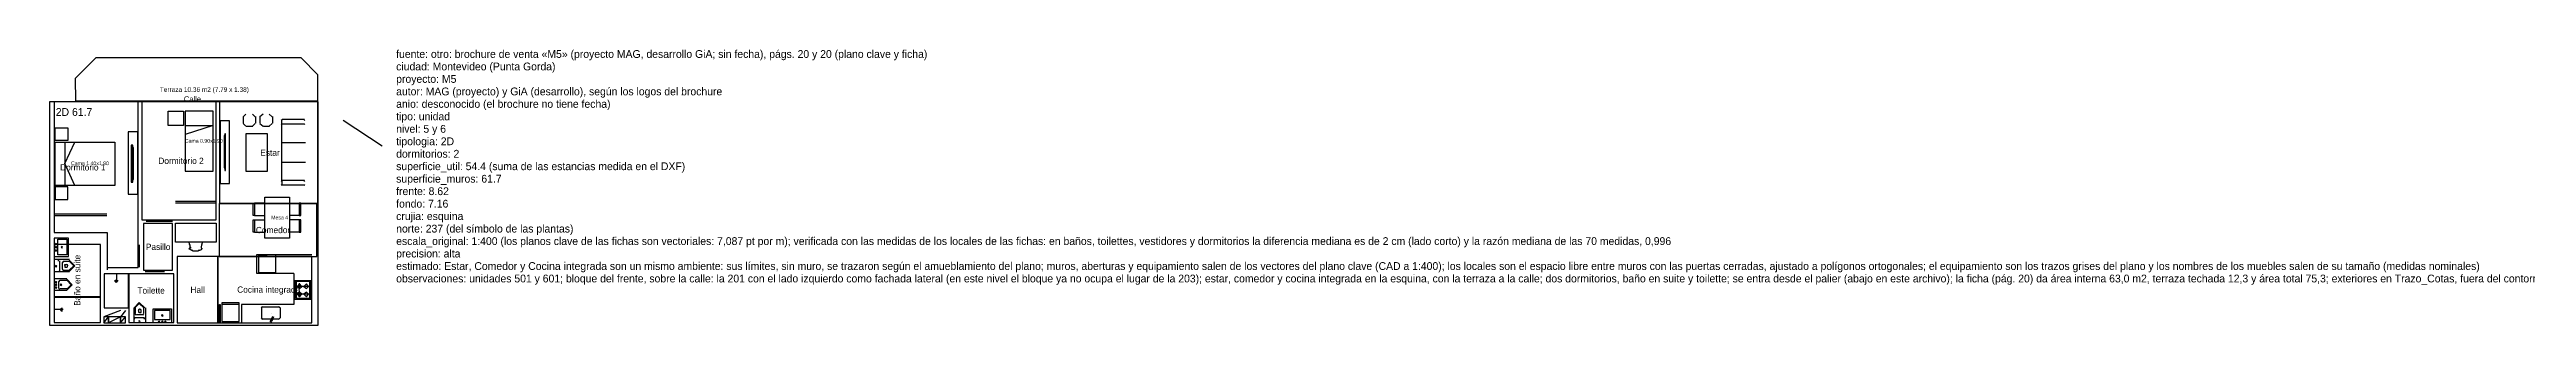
# Model space of a CAD drawing. Header units: metres. Extents: x 0 to 152, y 0 to 9.
# Drawn here: x 0 to 79.5, y 0 to 8.8 of the extents above; entities that cross this region are included whole.
import ezdxf

# ---------------------------------------------------------------- set-up
doc = ezdxf.new("R2010")
doc.units = ezdxf.units.M
for name, color, linetype in [('Trazo_Cotas', 9, 'Continuous'), ('Trazo_Datos', 7, 'Continuous'), ('Trazo_Entrada', 1, 'Continuous'), ('Trazo_Equipamiento', 8, 'Continuous'), ('Trazo_Estancias', 3, 'Continuous'), ('Trazo_Fachada', 30, 'Continuous'), ('Trazo_Medianeras', 8, 'Continuous'), ('Trazo_Norte', 1, 'Continuous'), ('Trazo_Puertas', 1, 'Continuous'), ('Trazo_Unidad', 7, 'Continuous'), ('Trazo_Ventanas', 5, 'Continuous')]:
    doc.layers.add(name, color=color, linetype=linetype)

msp = doc.modelspace()

# ---------------------------------------------------------------- linework, layer by layer
at = {"layer": 'Trazo_Cotas'}
msp.add_lwpolyline([(1.48, 8.57), (0.82, 7.91), (0.83, 7.19), (8.61, 7.19), (8.61, 8.03), (8.07, 8.57)], close=True, dxfattribs=at)
at = {"layer": 'Trazo_Entrada'}
msp.add_line((5.09, -0.01), (4.23, -0.01), dxfattribs=at)
at = {"layer": 'Trazo_Equipamiento', "color": 9}
for p, q in [((6.3, 6.77), (6.21, 6.68)), ((6.21, 6.69), (6.21, 6.48)), ((6.21, 6.47), (6.3, 6.38)), ((6.31, 6.38), (6.52, 6.38)), ((6.6, 6.68), (6.51, 6.77)), ((6.51, 6.38), (6.6, 6.47)), ((6.62, 6.48), (6.62, 6.69)), ((6.85, 6.77), (6.75, 6.68)), ((6.75, 6.69), (6.75, 6.48)), ((6.75, 6.47), (6.85, 6.38)), ((6.86, 6.38), (7.06, 6.38)), ((7.14, 6.68), (7.05, 6.77)), ((7.05, 6.38), (7.14, 6.47)), ((7.16, 6.48), (7.16, 6.69)), ((7.46, 6.58), (7.43, 6.56)), ((7.43, 6.46), (7.46, 6.43)), ((7.45, 6.47), (7.45, 6.57)), ((7.45, 4.62), (7.45, 6.47)), ((7.46, 6.6), (8.18, 6.6)), ((8.18, 6.45), (7.46, 6.45)), ((8.19, 6.56), (8.17, 6.58)), ((8.17, 6.43), (8.19, 6.46)), ((0.59, 5.92), (0.18, 5.92)), ((0.49, 5.87), (0.49, 4.48)), ((7.45, 5.86), (8.21, 5.86)), ((7.45, 5.23), (8.21, 5.23)), ((7.46, 4.64), (7.43, 4.61)), ((7.43, 4.51), (7.46, 4.48)), ((7.45, 4.62), (7.45, 4.52)), ((8.18, 4.64), (7.46, 4.64)), ((7.46, 4.5), (8.18, 4.5)), ((8.19, 4.61), (8.17, 4.64)), ((8.17, 4.48), (8.19, 4.51)), ((0.15, 3.57), (1.84, 3.57)), ((0.15, 3.57), (1.84, 3.57)), ((5.35, 3.96), (4.04, 3.96)), ((5.35, 3.96), (4.04, 3.96)), ((8.01, 3.52), (8.06, 3.52)), ((4.48, 2.45), (4.48, 2.45)), ((6.58, 2.98), (6.53, 2.98)), ((8.01, 2.98), (8.06, 2.98)), ((2.28, 0.47), (1.74, 0.27)), ((1.74, 0.07), (1.89, 0.27)), ((2.44, 0.47), (2.28, 0.27)), ((2.28, 0.07), (2.44, 0.27))]:
    msp.add_line(p, q, dxfattribs=at)
at = {"layer": 'Trazo_Equipamiento', "color": 8}
for p, q in [((0.15, 2.08), (0.15, 1.72)), ((0.17, 2.08), (0.17, 2.08)), ((0.17, 1.72), (0.17, 1.72)), ((0.17, 1.72), (0.35, 1.72)), ((0.3, 2.05), (0.28, 2.08)), ((0.28, 1.71), (0.3, 1.73)), ((0.29, 1.72), (0.29, 1.72)), ((0.32, 2.06), (0.32, 1.74)), ((0.35, 1.72), (0.64, 1.72)), ((0.45, 2.05), (0.4, 2)), ((0.4, 1.8), (0.45, 1.76)), ((0.42, 1.81), (0.42, 2.01)), ((0.45, 2.05), (0.64, 2.05)), ((0.45, 1.76), (0.64, 1.76)), ((0.49, 1.91), (0.49, 1.86)), ((0.49, 1.86), (0.57, 1.86)), ((2.15, 1.66), (2.15, 1.37)), ((2.52, 1.66), (2.52, 0.56)), ((2.54, 1.66), (2.54, 0.56)), ((0.15, 1.47), (0.15, 1.13)), ((1.64, 0.91), (0.15, 0.91)), ((1.64, 0.89), (0.15, 0.89)), ((0.17, 1.47), (0.17, 1.47)), ((0.17, 1.13), (0.17, 1.13)), ((0.2, 1.12), (0.2, 1.12)), ((0.33, 1.44), (0.29, 1.39)), ((0.29, 1.19), (0.33, 1.15)), ((0.3, 1.2), (0.3, 1.4)), ((0.34, 1.44), (0.56, 1.44)), ((0.34, 1.17), (0.56, 1.17)), ((0.56, 1.49), (0.56, 1.49)), ((0.56, 1.12), (0.56, 1.12)), ((2.2, 1.42), (2.08, 1.42)), ((7.87, 1.42), (7.87, 0.83)), ((7.92, 1.25), (8.13, 1.25)), ((7.92, 1), (8.13, 1)), ((8.02, 1.15), (8.02, 1.35)), ((8.02, 0.91), (8.02, 1.1)), ((8.14, 1.25), (8.35, 1.25)), ((8.14, 1), (8.35, 1)), ((0.15, 0.51), (0.44, 0.51)), ((0.39, 0.56), (0.39, 0.44)), ((2.71, 0.27), (2.71, 0.56)), ((2.71, 0.08), (2.71, 0.27)), ((2.73, 0.22), (2.71, 0.19)), ((2.71, 0.2), (2.71, 0.2)), ((2.72, 0.08), (2.72, 0.08)), ((3.06, 0.07), (2.72, 0.07)), ((2.74, 0.36), (2.78, 0.32)), ((3.05, 0.23), (2.74, 0.23)), ((2.76, 0.37), (2.76, 0.56)), ((2.79, 0.34), (2.99, 0.34)), ((2.86, 0.4), (2.86, 0.47)), ((2.89, 0.4), (2.86, 0.4)), ((2.99, 0.32), (3.03, 0.36)), ((3.03, 0.37), (3.03, 0.56)), ((3.06, 0.19), (3.04, 0.22)), ((3.06, 0.08), (3.06, 0.08)), ((6.08, 0.66), (5.53, 0.66)), ((6.08, 0.66), (5.53, 0.66)), ((6.83, 0.59), (6.79, 0.55)), ((6.79, 0.23), (6.83, 0.18)), ((6.8, 0.56), (6.8, 0.23)), ((6.84, 0.59), (7.36, 0.59)), ((6.84, 0.2), (6.86, 0.2)), ((6.86, 0.2), (7.16, 0.2)), ((7.09, 0.13), (7.08, 0.1)), ((7.09, 0.13), (7.16, 0.29)), ((7.1, 0.13), (7.09, 0.13)), ((7.11, 0.37), (7.11, 0.37)), ((7.13, 0.18), (7.11, 0.13)), ((7.12, 0.12), (7.12, 0.12)), ((7.12, 0.12), (7.12, 0.12)), ((7.12, 0.12), (7.12, 0.12)), ((7.18, 0.27), (7.13, 0.13)), ((7.13, 0.18), (7.13, 0.18)), ((7.14, 0.18), (7.13, 0.13)), ((7.16, 0.27), (7.16, 0.27)), ((7.16, 0.2), (7.36, 0.2)), ((7.4, 0.55), (7.35, 0.59)), ((7.35, 0.18), (7.4, 0.23)), ((7.4, 0.56), (7.4, 0.23))]:
    msp.add_line(p, q, dxfattribs=at)
at = {"layer": 'Trazo_Equipamiento', "color": 9}
for points in [[(3.81, 6.86), (4.3, 6.86), (4.3, 6.4), (3.81, 6.4)], [(5.25, 6.86), (4.35, 6.86), (4.35, 4.94), (5.25, 4.94)], [(5.47, 4.54), (5.77, 4.54), (5.77, 6.55), (5.47, 6.55)], [(0.18, 5.87), (2.1, 5.87), (2.1, 4.48), (0.18, 4.48)], [(2.83, 6.2), (2.52, 6.2), (2.52, 4.2), (2.83, 4.2)], [(2.67, 5.77), (2.62, 5.77), (2.62, 4.59), (2.67, 4.59)], [(5.62, 4.96), (5.65, 4.96), (5.65, 6.14), (5.62, 6.14)], [(6.3, 4.94), (6.99, 4.94), (6.99, 6.14), (6.3, 6.14)], [(0.18, 4.03), (0.59, 4.03), (0.59, 4.43), (0.18, 4.43)], [(7.7, 2.79), (6.91, 2.79), (6.91, 4.1), (7.7, 4.1)], [(5.35, 2.66), (4.04, 2.66), (4.04, 3.27), (5.35, 3.27)], [(2.44, 0.27), (2.28, 0.27), (2.28, 0.07), (2.44, 0.07)]]:
    msp.add_lwpolyline(points, close=True, dxfattribs=at)
for points in [[(4.35, 6.4), (5.25, 6.4), (4.35, 6.11)], [(0.18, 5.92), (0.18, 6.33), (0.59, 6.33), (0.59, 5.92)], [(0.81, 4.48), (0.49, 5.18), (0.81, 5.87)], [(2.67, 4.67), (2.69, 4.67), (2.69, 5.7), (2.67, 5.7)], [(5.62, 6.08), (5.6, 6.08), (5.6, 5.04), (5.62, 5.04)], [(0.15, 3.52), (1.79, 3.52), (1.84, 3.52)], [(5.35, 3.91), (4.1, 3.91), (4.04, 3.91)], [(6.58, 3.52), (6.53, 3.52), (6.53, 3.91), (6.58, 3.91)], [(6.53, 2.98), (6.53, 3.38), (6.91, 3.38)], [(6.91, 3.91), (6.58, 3.91), (6.58, 3.52), (6.91, 3.52)], [(6.58, 3.38), (6.58, 2.98), (6.91, 2.98)], [(7.7, 3.91), (8.01, 3.91), (8.01, 3.52), (7.7, 3.52)], [(8.06, 2.98), (8.06, 3.38), (7.7, 3.38)], [(8.01, 3.38), (8.01, 2.98), (7.7, 2.98)], [(8.06, 3.52), (8.06, 3.91), (8.01, 3.91)], [(4.47, 2.66), (4.48, 2.61), (4.48, 2.59), (4.5, 2.59), (4.5, 2.52)], [(4.52, 2.49), (4.52, 2.47), (4.48, 2.47), (4.48, 2.45)], [(4.89, 2.45), (4.89, 2.44), (4.87, 2.44), (4.86, 2.42), (4.84, 2.4), (4.82, 2.4), (4.81, 2.39), (4.77, 2.39), (4.77, 2.37), (4.6, 2.37), (4.6, 2.39), (4.57, 2.39), (4.55, 2.4), (4.54, 2.4), (4.5, 2.44), (4.48, 2.44), (4.48, 2.45)], [(4.5, 2.52), (4.52, 2.5), (4.52, 2.49)], [(4.91, 2.66), (4.89, 2.61), (4.89, 2.59), (4.87, 2.59), (4.87, 2.54), (4.86, 2.52), (4.86, 2.49)], [(4.86, 2.49), (4.86, 2.47), (4.87, 2.47)], [(4.87, 2.47), (4.89, 2.47), (4.89, 2.45)], [(2.28, 0.27), (1.89, 0.27), (1.89, 0.07), (2.28, 0.07), (2.28, 0.27), (1.89, 0.07), (1.89, 0.27), (1.74, 0.27), (1.74, 0.07), (1.89, 0.07)]]:
    msp.add_lwpolyline(points, dxfattribs=at)
at = {"layer": 'Trazo_Equipamiento', "color": 8}
for points in [[(0.15, 2.2), (0.61, 2.2), (0.61, 2.79), (0.15, 2.79)], [(0.21, 2.57), (0.23, 2.6), (0.21, 2.62), (0.18, 2.6)], [(0.21, 2.47), (0.23, 2.5), (0.21, 2.52), (0.18, 2.5)], [(0.21, 2.37), (0.23, 2.39), (0.21, 2.42), (0.18, 2.39)], [(0.56, 2.25), (0.27, 2.25), (0.27, 2.76), (0.56, 2.76)], [(0.4, 2.47), (0.42, 2.5), (0.4, 2.52), (0.37, 2.5)], [(0.21, 1.91), (0.18, 1.89), (0.21, 1.86), (0.23, 1.89)], [(6.7, 2.23), (6.7, 1.69), (7.26, 1.69), (7.26, 2.25)], [(0.21, 1.4), (0.18, 1.38), (0.21, 1.35), (0.23, 1.38)], [(0.21, 1.32), (0.18, 1.29), (0.21, 1.27), (0.23, 1.29)], [(0.21, 1.23), (0.18, 1.21), (0.21, 1.18), (0.23, 1.21)], [(0.36, 1.32), (0.34, 1.29), (0.36, 1.27), (0.39, 1.29)], [(2.14, 1.37), (2.18, 1.41), (2.14, 1.45), (2.1, 1.41)], [(7.87, 0.83), (8.38, 0.83), (8.38, 1.42), (7.87, 1.42)], [(8.35, 1.4), (7.91, 1.4), (7.91, 0.86), (8.35, 0.86)], [(8.02, 1.17), (8.09, 1.24), (8.02, 1.32), (7.94, 1.24)], [(8.02, 0.91), (8.09, 0.99), (8.02, 1.06), (7.94, 0.99)], [(8.24, 1.17), (8.31, 1.24), (8.24, 1.32), (8.16, 1.24)], [(8.24, 0.91), (8.31, 0.99), (8.24, 1.06), (8.16, 0.99)], [(0.42, 0.5), (0.38, 0.54), (0.34, 0.5), (0.38, 0.45)], [(2.88, 0.1), (2.91, 0.12), (2.88, 0.15), (2.86, 0.12)], [(3.91, 0.07), (3.32, 0.07), (3.32, 0.52), (3.91, 0.52)], [(3.87, 0.47), (3.37, 0.47), (3.37, 0.18), (3.87, 0.18)], [(3.51, 0.08), (3.54, 0.11), (3.51, 0.13), (3.49, 0.11)], [(3.61, 0.29), (3.64, 0.31), (3.61, 0.34), (3.59, 0.31)], [(3.61, 0.08), (3.64, 0.11), (3.61, 0.13), (3.59, 0.11)], [(3.71, 0.08), (3.74, 0.11), (3.71, 0.13), (3.69, 0.11)], [(6.08, 0.71), (5.53, 0.71), (5.53, 0.12), (6.08, 0.12)], [(6.08, 0.71), (5.53, 0.71), (5.53, 0.12), (6.08, 0.12)]]:
    msp.add_lwpolyline(points, close=True, dxfattribs=at)
for points in [[(0.64, 2.1), (0.32, 2.1), (0.17, 2.1)], [(0.49, 1.91), (0.49, 1.94), (0.57, 1.94)], [(0.59, 1.9), (0.58, 1.93), (0.55, 1.94)], [(0.55, 1.86), (0.58, 1.87), (0.59, 1.91)], [(0.63, 1.72), (0.81, 1.9), (0.63, 2.08)], [(0.63, 1.76), (0.78, 1.9), (0.63, 2.05)], [(7.84, 1.66), (7.84, 0.66), (6.16, 0.66), (6.16, 0.07)], [(6.65, 2.11), (6.65, 2.27), (8.41, 2.27)], [(7.84, 1.66), (6.65, 1.66), (6.65, 2.11)], [(0.56, 1.49), (0.23, 1.49), (0.17, 1.49)], [(0.17, 1.12), (0.27, 1.12), (0.56, 1.12)], [(0.55, 1.12), (0.73, 1.29), (0.55, 1.47)], [(0.55, 1.15), (0.69, 1.29), (0.55, 1.44)], [(3.06, 0.55), (2.88, 0.73), (2.71, 0.55)], [(3.03, 0.55), (2.88, 0.69), (2.74, 0.55)], [(2.89, 0.51), (2.86, 0.5), (2.84, 0.47)], [(2.89, 0.4), (2.94, 0.4), (2.94, 0.47)], [(2.94, 0.47), (2.93, 0.5), (2.9, 0.51)], [(3.08, 0.56), (3.08, 0.23), (3.08, 0.08)], [(5.45, 0.07), (5.45, 0.66), (5.47, 0.66), (5.47, 0.07)], [(7.08, 0.1), (7.11, 0.08), (7.12, 0.12)]]:
    msp.add_lwpolyline(points, dxfattribs=at)
at = {"layer": 'Trazo_Estancias', "color": 5}
for points in [[(0.15, 7.16), (0.15, 2.97), (1.85, 2.97), (1.85, 1.85), (2.84, 1.85), (2.84, 7.16)], [(2.96, 7.16), (2.96, 3.38), (5.35, 3.38), (5.35, 7.16)]]:
    msp.add_lwpolyline(points, close=True, dxfattribs=at)
at = {"layer": 'Trazo_Estancias', "color": 2}
msp.add_lwpolyline([(5.45, 7.16), (5.45, 3.9), (8.61, 3.9), (8.61, 7.16)], close=True, dxfattribs=at)
at = {"layer": 'Trazo_Estancias', "color": 8}
for points in [[(3.01, 3.26), (3.01, 1.76), (3.94, 1.76), (3.94, 3.26)], [(4.09, 2.2), (4.09, 0.07), (5.4, 0.07), (5.4, 2.2)]]:
    msp.add_lwpolyline(points, close=True, dxfattribs=at)
at = {"layer": 'Trazo_Estancias', "color": 40}
msp.add_lwpolyline([(5.44, 3.9), (5.44, 2.2), (8.57, 2.2), (8.57, 3.9)], close=True, dxfattribs=at)
at = {"layer": 'Trazo_Estancias', "color": 4}
for points in [[(0.15, 2.59), (0.15, 0.08), (1.64, 0.08), (1.64, 2.59)], [(1.75, 1.65), (1.75, 0.56), (2.54, 0.56), (2.54, 0.08), (3.99, 0.08), (3.99, 1.65)]]:
    msp.add_lwpolyline(points, close=True, dxfattribs=at)
at = {"layer": 'Trazo_Estancias', "color": 30}
msp.add_lwpolyline([(5.4, 2.2), (5.4, 0.07), (8.41, 0.07), (8.41, 2.2)], close=True, dxfattribs=at)
at = {"layer": 'Trazo_Fachada'}
for p, q in [((8.62, 7.16), (0, 7.16)), ((8.62, 0.12), (8.62, 7.16))]:
    msp.add_line(p, q, dxfattribs=at)
at = {"layer": 'Trazo_Medianeras'}
msp.add_line((0, 7.16), (0, 0.11), dxfattribs=at)
at = {"layer": 'Trazo_Norte'}
msp.add_line((9.42, 6.57), (10.67, 5.75), dxfattribs=at)
at = {"layer": 'Trazo_Puertas'}
for p, q in [((3.94, 3.32), (3.1, 3.32)), ((1.86, 1.77), (1.86, 2.86)), ((2.89, 1.86), (2.89, 2.58)), ((3.69, 1.71), (3.07, 1.71))]:
    msp.add_line(p, q, dxfattribs=at)
at = {"layer": 'Trazo_Unidad'}
msp.add_lwpolyline([(0, 7.16), (0, 0), (8.62, 0), (8.62, 7.16)], close=True, dxfattribs=at)
at = {"layer": 'Trazo_Ventanas'}
for p, q in [((2.82, 7.16), (0.17, 7.16)), ((5.32, 7.16), (2.97, 7.16)), ((8.62, 7.16), (5.47, 7.16)), ((8.62, 5.77), (8.62, 7.12)), ((8.62, 2.57), (8.62, 4.92))]:
    msp.add_line(p, q, dxfattribs=at)

# ---------------------------------------------------------------- texts
at = {"layer": 'Trazo_Cotas'}
msp.add_text('Terraza 10.36 m2 (7.79 x 1.38)', height=0.15, dxfattribs=at).set_placement((3.54, 7.48))
at = {"layer": 'Trazo_Datos'}
for s, p in [('fuente: otro: brochure de venta «M5» (proyecto MAG, desarrollo GiA; sin fecha), págs. 20 y 20 (plano clave y ficha)', (11.12, 8.57)), ('ciudad: Montevideo (Punta Gorda)', (11.12, 8.17)), ('proyecto: M5', (11.12, 7.77)), ('autor: MAG (proyecto) y GiA (desarrollo), según los logos del brochure', (11.12, 7.37)), ('anio: desconocido (el brochure no tiene fecha)', (11.12, 6.97)), ('tipo: unidad', (11.12, 6.57)), ('nivel: 5 y 6', (11.12, 6.17)), ('tipologia: 2D', (11.12, 5.77)), ('dormitorios: 2', (11.12, 5.37)), ('superficie_util: 54.4 (suma de las estancias medida en el DXF)', (11.12, 4.97)), ('superficie_muros: 61.7', (11.12, 4.57)), ('frente: 8.62', (11.12, 4.17)), ('fondo: 7.16', (11.12, 3.77)), ('crujia: esquina', (11.12, 3.37)), ('norte: 237 (del símbolo de las plantas)', (11.12, 2.97)), ('escala_original: 1:400 (los planos clave de las fichas son vectoriales: 7,087 pt por m); verificada con las medidas de los locales de las fichas: en baños, toilettes, vestidores y dormitorios la diferencia mediana es de 2 cm (lado corto) y la razón mediana de las 70 medidas, 0,996', (11.12, 2.57)), ('precision: alta', (11.12, 2.17)), ('estimado: Estar, Comedor y Cocina integrada son un mismo ambiente: sus límites, sin muro, se trazaron según el amueblamiento del plano; muros, aberturas y equipamiento salen de los vectores del plano clave (CAD a 1:400); los locales son el espacio libre entre muros con las puertas cerradas, ajustado a polígonos ortogonales; el equipamiento son los trazos grises del plano y los nombres de los muebles salen de su tamaño (medidas nominales)', (11.12, 1.77)), ('observaciones: unidades 501 y 601; bloque del frente, sobre la calle: la 201 con el lado izquierdo como fachada lateral (en este nivel el bloque ya no ocupa el lugar de la 203); estar, comedor y cocina integrada en la esquina, con la terraza a la calle; dos dormitorios, baño en suite y toilette; se entra desde el palier (abajo en este archivo); la ficha (pág. 20) da área interna 63,0 m2, terraza techada 12,3 y área total 75,3; exteriores en Trazo_Cotas, fuera del contorno: Terraza 10.36 m2 (7.79 x 1.38); la 401 es igual (muros 99 % iguales) pero con terraza abierta sobre el lateral y el frente (28,6 m2) además de la techada (11,8); M5, calle Alejandro Gallinal, Punta Gorda (Montevideo), cerca de la rambla; dos bloques en un lote entre medianeras: el del frente (sobre la calle) con viviendas en los niveles 1 a 6 y el del fondo con viviendas en los niveles 1 a 3 y amenities en el 4, separados por un patio; PB de cocheras y acceso, y subsuelo de cocheras', (11.12, 1.37))]:
    msp.add_text(s, height=0.25, dxfattribs=at).set_placement(p)
at = {"layer": 'Trazo_Equipamiento', "color": 8}
for s, p in [('Cama 0.90x1.90', (4.34, 5.85)), ('Cama 1.40x1.90', (0.69, 5.13)), ('Mesa 4', (7.11, 3.39))]:
    msp.add_text(s, height=0.12, dxfattribs=at).set_placement(p)
at = {"layer": 'Trazo_Estancias', "color": 2}
msp.add_text('Estar', height=0.2, dxfattribs=at).set_placement((6.76, 5.43))
at = {"layer": 'Trazo_Estancias', "color": 5}
for s, p in [('Dormitorio 1', (0.34, 4.96)), ('Dormitorio 2', (3.49, 5.17))]:
    msp.add_text(s, height=0.2, dxfattribs=at).set_placement(p)
at = {"layer": 'Trazo_Estancias', "color": 8}
for s, p in [('Pasillo', (3.09, 2.41)), ('Hall', (4.52, 1.03))]:
    msp.add_text(s, height=0.2, dxfattribs=at).set_placement(p)
at = {"layer": 'Trazo_Estancias', "color": 40}
msp.add_text('Comedor', height=0.2, dxfattribs=at).set_placement((6.62, 2.95))
at = {"layer": 'Trazo_Estancias', "color": 4}
msp.add_text('Baño en suite', height=0.2, rotation=90, dxfattribs=at).set_placement((0.99, 0.62))
msp.add_text('Toilette', height=0.2, dxfattribs=at).set_placement((2.82, 1.01))
at = {"layer": 'Trazo_Estancias', "color": 30}
msp.add_text('Cocina integrada', height=0.2, dxfattribs=at).set_placement((6.02, 1.04))
at = {"layer": 'Trazo_Fachada'}
msp.add_text('Calle', height=0.18, dxfattribs=at).set_placement((4.31, 7.16))
at = {"layer": 'Trazo_Unidad'}
msp.add_text('2D 61.7', height=0.25, dxfattribs=at).set_placement((0.2, 6.71))

doc.saveas('drawing.dxf')
